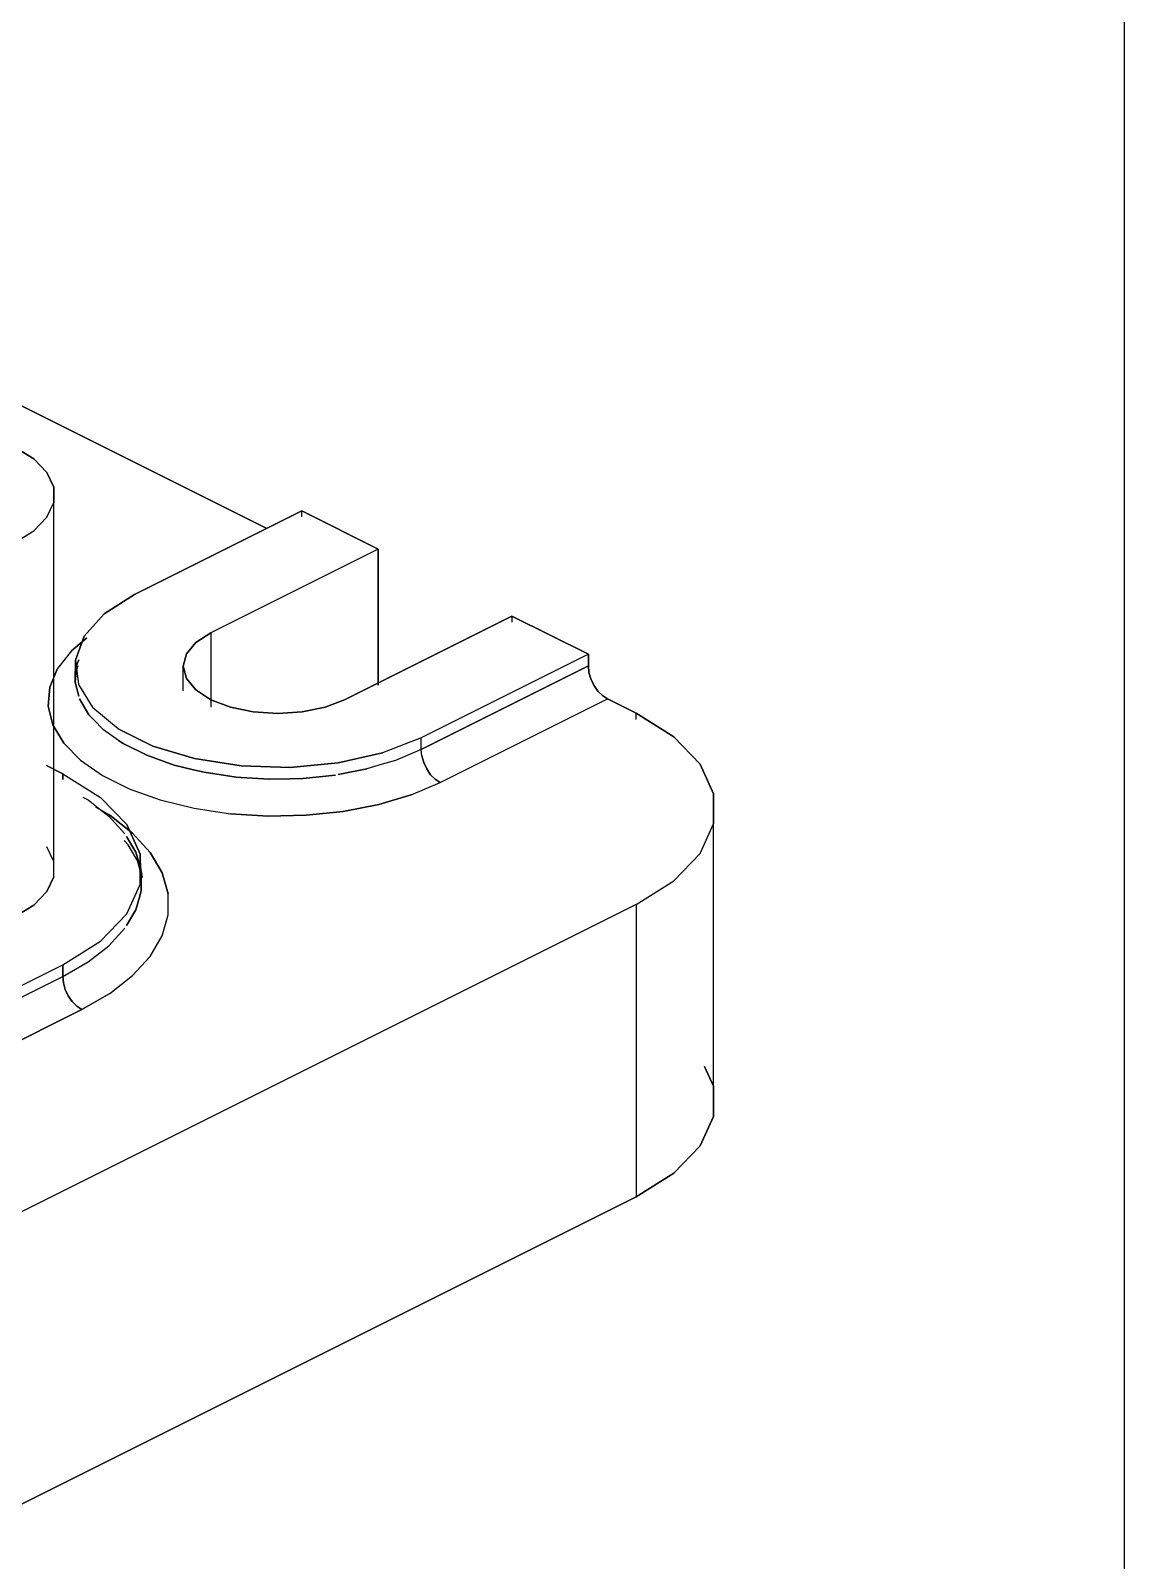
# Model space of a CAD drawing. Header units: millimetres. Extents: x 8 to 862, y 8 to 289.
# Drawn here: x 385.26 to 412.24, y 202.55 to 240.29 of the extents above; entities that cross this region are included whole.
import ezdxf

# ---------------------------------------------------------------- set-up
doc = ezdxf.new("R2010")
doc.units = ezdxf.units.MM
doc.layers.add('BORDER', color=7, linetype='Continuous')
doc.layers.add('OUTLINE', color=7, linetype='Continuous')

msp = doc.modelspace()

# ---------------------------------------------------------------- linework, layer by layer
at = {"layer": 'BORDER'}
msp.add_line((412.239, 7.761), (412.239, 289.239), dxfattribs=at)
at = {"layer": 'OUTLINE'}
for p, q in [((375.92, 235.587), (391.067, 228.013)), ((391.067, 228.013), (375.92, 235.587)), ((385.341, 229.724), (384.875, 230.016)), ((384.875, 230.016), (385.341, 229.724)), ((385.665, 229.387), (385.341, 229.724)), ((385.341, 229.724), (385.665, 229.387)), ((385.83, 229.024), (385.665, 229.387)), ((385.665, 229.387), (385.83, 229.024)), ((385.83, 228.651), (385.83, 229.024)), ((385.83, 229.024), (385.83, 228.651)), ((385.665, 228.287), (385.83, 228.651)), ((385.83, 219.412), (385.83, 228.651)), ((387.821, 226.376), (391.947, 228.439)), ((391.947, 228.439), (387.821, 226.376)), ((391.947, 228.293), (391.947, 228.439)), ((391.947, 228.439), (393.832, 227.495)), ((393.832, 227.495), (391.947, 228.439)), ((384.875, 227.659), (385.341, 227.951)), ((385.341, 227.951), (385.665, 228.287)), ((393.832, 227.495), (389.708, 225.433)), ((393.832, 224.141), (393.832, 227.495)), ((393.832, 227.495), (393.832, 224.141)), ((387.821, 226.376), (387.079, 225.902)), ((387.079, 225.902), (387.821, 226.376)), ((387.079, 225.902), (386.585, 225.352)), ((386.585, 225.352), (387.079, 225.902)), ((393.007, 223.783), (397.131, 225.845)), ((397.131, 225.845), (393.007, 223.783)), ((399.018, 224.903), (397.131, 225.845)), ((397.131, 225.845), (397.131, 225.693)), ((397.131, 225.845), (399.018, 224.903)), ((386.267, 224.986), (386.65, 225.308)), ((386.65, 225.308), (386.267, 224.986)), ((386.585, 225.352), (386.367, 224.76)), ((386.367, 224.76), (386.585, 225.352)), ((389.337, 225.192), (389.708, 225.433)), ((389.708, 225.433), (389.337, 225.192)), ((389.708, 225.433), (389.708, 223.602)), ((386.267, 224.986), (385.926, 224.551)), ((389.104, 224.91), (389.337, 225.192)), ((389.337, 225.192), (389.104, 224.91)), ((385.734, 224.093), (385.926, 224.551)), ((385.926, 224.551), (385.734, 224.093)), ((386.362, 224.216), (386.367, 224.76)), ((386.367, 224.76), (386.439, 224.157)), ((386.396, 224.628), (386.374, 224.481)), ((386.429, 224.616), (386.374, 224.481)), ((386.396, 224.628), (386.382, 224.47)), ((386.382, 224.47), (386.396, 224.628)), ((386.453, 224.763), (386.396, 224.628)), ((386.396, 224.628), (386.453, 224.763)), ((389.025, 224.608), (389.104, 224.91)), ((389.104, 224.91), (389.025, 224.608)), ((389.104, 224.306), (389.025, 224.608)), ((389.025, 224.608), (389.104, 224.306)), ((389.025, 223.999), (389.025, 224.608)), ((399.018, 224.903), (394.892, 222.841)), ((399.018, 224.615), (394.892, 222.551)), ((394.892, 222.551), (399.018, 224.615)), ((399.018, 224.903), (399.018, 224.615)), ((399.018, 224.615), (399.018, 224.903)), ((399.018, 224.615), (399.033, 224.456)), ((399.033, 224.456), (399.018, 224.615)), ((386.382, 224.47), (386.362, 224.216)), ((386.362, 224.216), (386.382, 224.47)), ((386.362, 224.216), (386.448, 223.869)), ((386.448, 223.869), (386.362, 224.216)), ((389.337, 224.024), (389.104, 224.306)), ((389.104, 224.306), (389.337, 224.024)), ((399.033, 224.456), (399.08, 224.294)), ((399.08, 224.294), (399.033, 224.456)), ((399.08, 224.294), (399.156, 224.137)), ((399.156, 224.137), (399.08, 224.294)), ((385.695, 223.626), (385.734, 224.093)), ((385.734, 224.093), (385.695, 223.626)), ((386.439, 224.157), (386.797, 223.582)), ((386.463, 223.806), (386.699, 223.412)), ((386.699, 223.412), (386.463, 223.806)), ((389.708, 223.783), (389.337, 224.024)), ((389.337, 224.024), (389.708, 223.783)), ((395.365, 221.739), (399.489, 223.801)), ((399.156, 224.137), (399.253, 223.997)), ((399.253, 223.997), (399.156, 224.137)), ((399.253, 223.997), (399.367, 223.882)), ((399.367, 223.882), (399.253, 223.997)), ((399.367, 223.882), (399.489, 223.801)), ((399.489, 223.801), (399.367, 223.882)), ((399.489, 223.801), (400.196, 223.447)), ((400.196, 223.447), (399.489, 223.801)), ((385.812, 223.16), (385.695, 223.626)), ((385.695, 223.626), (385.812, 223.16)), ((386.811, 223.297), (386.699, 223.412)), ((387.422, 223.066), (386.797, 223.582)), ((390.191, 223.597), (389.708, 223.783)), ((389.708, 223.783), (390.191, 223.597)), ((390.753, 223.481), (390.191, 223.597)), ((390.191, 223.597), (390.753, 223.481)), ((391.357, 223.442), (390.753, 223.481)), ((390.753, 223.481), (391.357, 223.442)), ((391.961, 223.481), (391.357, 223.442)), ((391.357, 223.442), (391.961, 223.481)), ((392.525, 223.597), (391.961, 223.481)), ((391.961, 223.481), (392.525, 223.597)), ((393.007, 223.783), (392.525, 223.597)), ((392.525, 223.597), (393.007, 223.783)), ((401.127, 222.865), (400.196, 223.447)), ((400.196, 223.297), (400.196, 223.447)), ((400.196, 223.447), (401.127, 222.865)), ((386.078, 222.713), (385.812, 223.16)), ((385.812, 223.16), (386.078, 222.713)), ((387.062, 223.04), (386.811, 223.297)), ((387.432, 222.78), (387.062, 223.04)), ((387.422, 223.066), (388.274, 222.64)), ((388.274, 222.64), (387.422, 223.066)), ((386.078, 222.713), (386.49, 222.291)), ((387.432, 222.78), (387.541, 222.704)), ((387.541, 222.704), (387.432, 222.78)), ((387.541, 222.704), (388.125, 222.413)), ((388.125, 222.413), (387.541, 222.704)), ((394.892, 222.841), (393.944, 222.468)), ((394.892, 222.551), (394.892, 222.841)), ((401.775, 222.191), (401.127, 222.865)), ((401.127, 222.865), (401.775, 222.191)), ((386.49, 222.291), (387.033, 221.911)), ((388.125, 222.413), (388.28, 222.357)), ((388.28, 222.357), (388.125, 222.413)), ((388.274, 222.64), (389.305, 222.328)), ((389.305, 222.328), (388.274, 222.64)), ((388.28, 222.357), (388.799, 222.171)), ((388.799, 222.171), (388.28, 222.357)), ((389.305, 222.328), (390.456, 222.149)), ((390.456, 222.149), (389.305, 222.328)), ((392.845, 222.222), (393.944, 222.468)), ((393.944, 222.468), (392.845, 222.222)), ((394.263, 222.284), (393.935, 222.188)), ((394.892, 222.551), (394.263, 222.284)), ((394.909, 222.394), (394.892, 222.551)), ((394.909, 222.394), (394.956, 222.232)), ((394.956, 222.232), (394.909, 222.394)), ((386.055, 221.957), (385.655, 222.156)), ((385.655, 222.156), (386.055, 221.957)), ((386.055, 221.812), (386.055, 221.957)), ((386.055, 221.957), (386.984, 221.373)), ((386.055, 221.957), (386.055, 221.812)), ((387.033, 221.911), (387.695, 221.581)), ((388.799, 222.171), (389.312, 222.046)), ((389.312, 222.046), (388.799, 222.171)), ((389.312, 222.046), (389.539, 221.991)), ((389.539, 221.991), (389.312, 222.046)), ((389.539, 221.991), (390.331, 221.873)), ((390.331, 221.873), (389.539, 221.991)), ((390.456, 222.149), (391.659, 222.112)), ((391.659, 222.112), (390.456, 222.149)), ((391.659, 222.112), (392.845, 222.222)), ((392.845, 222.222), (391.659, 222.112)), ((391.976, 221.839), (392.784, 221.923)), ((392.784, 221.923), (391.976, 221.839)), ((392.843, 221.935), (393.554, 222.073)), ((393.554, 222.073), (392.843, 221.935)), ((393.935, 222.188), (393.554, 222.073)), ((394.956, 222.232), (395.03, 222.075)), ((395.03, 222.075), (394.956, 222.232)), ((395.03, 222.075), (395.128, 221.933)), ((395.128, 221.933), (395.03, 222.075)), ((395.128, 221.933), (395.243, 221.819)), ((395.243, 221.819), (395.128, 221.933)), ((402.106, 221.464), (401.775, 222.191)), ((401.775, 222.191), (402.106, 221.464)), ((387.695, 221.581), (388.456, 221.309)), ((390.331, 221.873), (390.457, 221.864)), ((390.457, 221.864), (390.331, 221.873)), ((390.457, 221.864), (391.151, 221.822)), ((391.151, 221.822), (390.457, 221.864)), ((391.151, 221.822), (391.659, 221.832)), ((391.659, 221.832), (391.151, 221.822)), ((391.659, 221.832), (391.976, 221.839)), ((391.976, 221.839), (391.659, 221.832)), ((394.651, 221.435), (395.365, 221.739)), ((395.243, 221.819), (395.365, 221.739)), ((395.365, 221.739), (395.243, 221.819)), ((386.552, 221.38), (386.677, 221.309)), ((386.677, 221.309), (386.971, 221.079)), ((387.632, 220.7), (386.984, 221.373)), ((386.984, 221.373), (387.632, 220.7)), ((388.456, 221.309), (389.298, 221.103)), ((393.846, 221.198), (392.973, 221.027)), ((392.973, 221.027), (393.846, 221.198)), ((394.651, 221.435), (393.846, 221.198)), ((393.846, 221.198), (394.651, 221.435)), ((402.106, 220.717), (402.106, 221.464)), ((402.106, 221.464), (402.106, 220.717)), ((386.868, 221.128), (387.211, 220.931)), ((387.211, 220.931), (386.868, 221.128)), ((386.971, 221.079), (387.19, 220.909)), ((387.587, 220.475), (387.19, 220.909)), ((387.19, 220.909), (387.587, 220.475)), ((387.211, 220.931), (387.776, 220.49)), ((387.776, 220.49), (387.211, 220.931)), ((389.298, 221.103), (390.194, 220.97)), ((391.124, 220.911), (390.194, 220.97)), ((390.194, 220.97), (391.124, 220.911)), ((392.059, 220.931), (391.124, 220.911)), ((391.124, 220.911), (392.059, 220.931)), ((392.973, 221.027), (392.059, 220.931)), ((392.059, 220.931), (392.973, 221.027)), ((387.854, 220.02), (387.624, 220.411)), ((387.624, 220.411), (387.854, 220.02)), ((387.965, 219.972), (387.632, 220.7)), ((387.632, 220.7), (387.965, 219.972)), ((387.776, 220.49), (388.211, 220.015)), ((388.211, 220.015), (387.776, 220.49)), ((401.775, 219.989), (402.106, 220.717)), ((402.106, 213.501), (402.106, 220.717)), ((385.83, 219.787), (385.665, 220.15)), ((387.67, 220.202), (387.57, 220.312)), ((387.941, 219.74), (387.67, 220.202)), ((387.951, 219.684), (387.854, 220.02)), ((387.854, 220.02), (387.951, 219.684)), ((388.211, 220.015), (388.505, 219.513)), ((388.505, 219.513), (388.211, 220.015)), ((385.83, 219.412), (385.83, 219.787)), ((388.012, 219.4), (387.877, 219.873)), ((387.941, 219.74), (387.877, 219.873)), ((387.99, 219.549), (387.951, 219.684)), ((387.951, 219.684), (387.99, 219.549)), ((387.965, 219.227), (387.965, 219.972)), ((387.965, 219.972), (387.965, 219.227)), ((387.99, 219.549), (387.965, 219.972)), ((401.127, 219.318), (401.775, 219.989)), ((385.665, 219.049), (385.83, 219.412)), ((385.83, 219.412), (385.665, 219.049)), ((387.99, 219.073), (387.99, 219.549)), ((387.99, 219.549), (387.99, 219.073)), ((387.99, 219.549), (388.012, 219.4)), ((388.505, 219.513), (388.655, 218.995)), ((388.655, 218.995), (388.505, 219.513)), ((400.196, 218.734), (401.127, 219.318)), ((385.341, 218.714), (385.665, 219.049)), ((385.665, 219.049), (385.341, 218.714)), ((387.632, 218.499), (387.965, 219.227)), ((387.854, 218.602), (387.951, 218.938)), ((387.951, 218.938), (387.854, 218.602)), ((387.951, 218.938), (387.99, 219.073)), ((387.99, 219.073), (387.951, 218.938)), ((388.655, 218.472), (388.655, 218.995)), ((400.196, 218.734), (335.377, 186.324)), ((384.875, 218.422), (385.341, 218.714)), ((385.341, 218.714), (384.875, 218.422)), ((387.624, 218.211), (387.854, 218.602)), ((387.854, 218.602), (387.624, 218.211)), ((400.196, 218.734), (400.196, 211.516)), ((386.984, 217.826), (387.632, 218.499)), ((387.19, 217.713), (387.587, 218.147)), ((388.505, 217.954), (388.655, 218.472)), ((386.055, 217.242), (386.984, 217.826)), ((388.211, 217.451), (388.505, 217.954)), ((386.677, 217.313), (386.971, 217.542)), ((386.971, 217.542), (387.19, 217.713)), ((387.776, 216.975), (388.211, 217.451)), ((382.46, 215.445), (386.055, 217.242)), ((386.055, 216.953), (386.677, 217.313)), ((386.055, 216.953), (386.055, 217.242)), ((386.055, 217.242), (386.055, 216.953)), ((362.484, 205.168), (386.055, 216.953)), ((386.07, 216.797), (386.055, 216.953)), ((386.055, 216.953), (386.07, 216.797)), ((386.117, 216.633), (386.07, 216.797)), ((386.07, 216.797), (386.117, 216.633)), ((386.191, 216.476), (386.117, 216.633)), ((386.117, 216.633), (386.191, 216.476)), ((387.211, 216.537), (387.776, 216.975)), ((386.289, 216.336), (386.191, 216.476)), ((386.191, 216.476), (386.289, 216.336)), ((386.404, 216.221), (386.289, 216.336)), ((386.289, 216.336), (386.404, 216.221)), ((387.211, 216.537), (386.525, 216.14)), ((386.525, 216.14), (387.211, 216.537)), ((386.525, 216.14), (362.954, 204.356)), ((362.954, 204.356), (386.525, 216.14)), ((386.525, 216.14), (386.404, 216.221)), ((386.404, 216.221), (386.525, 216.14)), ((402.106, 214.247), (401.885, 214.733)), ((401.885, 214.733), (402.106, 214.247)), ((402.106, 213.501), (402.106, 214.247)), ((402.106, 214.247), (402.106, 213.501)), ((401.775, 212.774), (402.106, 213.501)), ((402.106, 213.501), (401.775, 212.774)), ((401.127, 212.1), (401.775, 212.774)), ((401.775, 212.774), (401.127, 212.1)), ((400.196, 211.516), (401.127, 212.1)), ((401.127, 212.1), (400.196, 211.516)), ((400.196, 211.516), (335.377, 179.108)), ((335.377, 179.108), (400.196, 211.516))]:
    msp.add_line(p, q, dxfattribs=at)

doc.saveas('drawing.dxf')
